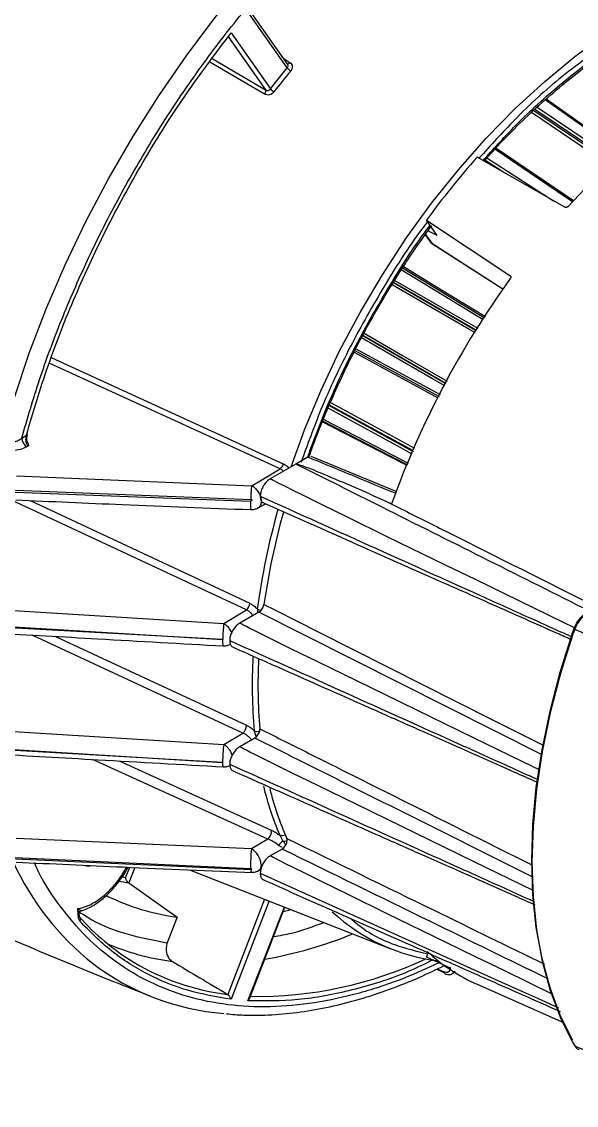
# Model space of a CAD drawing. Extents: x 16.7 to 113.1, y 4.5 to 84.5.
# Drawn here: x 83.589 to 85.933, y 5.49 to 10.069 of the extents above; entities that cross this region are included whole.
import ezdxf

# ---------------------------------------------------------------- set-up
doc = ezdxf.new("R2010")
doc.units = 0
doc.header["$MEASUREMENT"] = 0
doc.layers.add('OBJECT', color=7, linetype='CONTINUOUS')

msp = doc.modelspace()

# ---------------------------------------------------------------- linework, layer by layer
at = {"layer": 'OBJECT'}
for p, q in [((84.7113, 9.8739), (84.5449, 10.1107)), ((84.7137, 9.8877), (84.5516, 10.1183)), ((84.4593, 10.0086), (84.6194, 9.7809)), ((84.4734, 10.0217), (84.6398, 9.785)), ((84.6147, 9.763), (84.3833, 9.8988)), ((84.3939, 9.9132), (84.6194, 9.7809)), ((84.6941, 9.9156), (84.7223, 9.8968)), ((84.6398, 9.785), (84.7113, 9.8739)), ((86.1274, 9.5143), (85.805, 9.7419)), ((86.0709, 9.4639), (85.7429, 9.685)), ((85.7532, 9.6946), (86.0815, 9.4733)), ((86.0855, 9.4769), (85.7571, 9.6983)), ((85.921, 9.3122), (85.5921, 9.5343)), ((85.8848, 9.2856), (85.5133, 9.4966)), ((85.626, 9.4326), (85.5463, 9.4838)), ((85.2995, 9.2306), (85.6526, 8.9968)), ((85.3451, 9.1657), (85.2995, 9.2306)), ((85.2942, 9.1692), (85.3161, 9.138)), ((85.2951, 9.1705), (85.3217, 9.1328)), ((85.3451, 9.1657), (85.3059, 9.1853)), ((85.3217, 9.1328), (85.6227, 8.9404)), ((85.3245, 9.13), (85.6223, 8.9397)), ((85.5443, 8.8165), (85.198, 9.028)), ((85.6556, 8.9926), (85.6526, 8.9968)), ((85.1596, 8.9665), (85.5102, 8.7644)), ((85.5105, 8.7649), (85.1599, 8.9671)), ((85.0304, 8.7427), (85.3816, 8.5397)), ((85.3819, 8.5402), (85.0307, 8.7433)), ((84.9967, 8.6792), (85.3527, 8.4853)), ((84.6806, 8.1795), (83.7045, 8.6256)), ((83.7139, 8.6497), (84.6942, 8.2012)), ((84.8883, 8.4471), (85.2433, 8.2532)), ((85.2441, 8.2553), (84.8892, 8.4492)), ((84.8608, 8.382), (85.2198, 8.1972)), ((83.5891, 8.3097), (83.6085, 8.3213)), ((83.6146, 8.2899), (83.6169, 8.2772)), ((83.6169, 8.2772), (83.6104, 8.2734)), ((84.7476, 8.2001), (84.6393, 8.1376)), ((84.7978, 8.2291), (84.7476, 8.2001)), ((84.7978, 8.2291), (84.8038, 8.2314)), ((85.172, 8.0834), (84.8121, 8.2314)), ((84.5614, 8.1084), (84.6806, 8.1795)), ((83.5671, 8.1505), (84.5614, 8.1084)), ((83.5613, 8.0817), (84.556, 8.0435)), ((83.5631, 8.0892), (84.5582, 8.05)), ((84.5385, 7.5835), (83.5451, 8.048)), ((83.6246, 8.0459), (84.5536, 7.6114)), ((84.5859, 8.0135), (84.6196, 8.032)), ((85.1243, 8.045), (85.1521, 8.0325)), ((83.4745, 7.5858), (84.4433, 7.5267)), ((84.4433, 7.5267), (84.5385, 7.5835)), ((84.5917, 7.5747), (84.5103, 7.5278)), ((84.5847, 7.5864), (84.5855, 7.5747)), ((85.7886, 6.9707), (84.5917, 7.5747)), ((84.438, 7.4581), (83.4688, 7.5121)), ((83.4692, 7.517), (84.4381, 7.4588)), ((84.5233, 7.0632), (83.6328, 7.4772)), ((83.7316, 7.4716), (84.5386, 7.0966)), ((85.917, 7.4855), (85.9244, 7.5062)), ((85.926, 7.5013), (85.9186, 7.4809)), ((84.4717, 7.4402), (84.4684, 7.4378)), ((83.4741, 7.0743), (84.4433, 7.0154)), ((84.4433, 7.0154), (84.5233, 7.0632)), ((84.5718, 7.0729), (84.5795, 7.0446)), ((84.5741, 7.042), (84.5103, 7.0052)), ((83.4688, 6.9988), (84.438, 6.9391)), ((84.4381, 6.9385), (83.4692, 6.9944)), ((84.6294, 6.6153), (83.8886, 6.9516)), ((84.0001, 6.9453), (84.6435, 6.6534)), ((84.4686, 6.9266), (84.4702, 6.9275)), ((84.5594, 6.5735), (83.5655, 6.6177)), ((84.6294, 6.6153), (84.5594, 6.5735)), ((84.6793, 6.6316), (84.6927, 6.6069)), ((84.6892, 6.5731), (84.6393, 6.5443)), ((84.556, 6.4899), (83.5613, 6.5361)), ((84.558, 6.4856), (83.5631, 6.5307)), ((84.0276, 6.4509), (84.0451, 6.496)), ((84.0329, 6.4859), (84.038, 6.4963)), ((84.0669, 6.4951), (84.0416, 6.4299)), ((84.2978, 6.4856), (85.1492, 6.1517)), ((84.5861, 6.4799), (84.5993, 6.4872)), ((84.0007, 6.4369), (84.0409, 6.4304)), ((84.0276, 6.4509), (84.013, 6.4546)), ((84.0409, 6.4304), (84.0416, 6.4299)), ((84.0416, 6.4299), (84.246, 6.2851)), ((83.8292, 6.3097), (83.8261, 6.3211)), ((84.6154, 6.361), (84.4593, 5.9588)), ((84.6346, 6.3535), (84.4734, 5.9381)), ((84.5449, 5.9317), (84.6988, 6.3283)), ((84.5515, 5.9406), (84.7015, 6.3272)), ((83.8309, 6.3094), (83.8414, 6.3115)), ((84.246, 6.2851), (84.204, 6.1769)), ((84.6944, 6.309), (84.7279, 6.3169)), ((85.2995, 6.1155), (85.3067, 6.1341)), ((85.4011, 6.0697), (85.2995, 6.1155)), ((85.3428, 6.0656), (85.3734, 6.0518)), ((85.3448, 6.0665), (85.3728, 6.0537)), ((85.4081, 6.0471), (85.4217, 6.0541)), ((85.5136, 6.0014), (85.8792, 5.8396)), ((84.4592, 5.9589), (84.4593, 5.9588)), ((85.9186, 5.7541), (85.926, 5.7416))]:
    msp.add_line(p, q, dxfattribs=at)
at = {"layer": 'OBJECT', "flags": 128}
for points in [[(83.504, 8.2952), (83.5577, 8.4816), (83.6205, 8.6687), (83.6919, 8.8555), (83.7719, 9.0412), (83.8598, 9.225), (83.9554, 9.4059), (84.0582, 9.5832), (84.1677, 9.756), (84.2835, 9.9235), (84.4049, 10.085), (84.5314, 10.2396), (84.6624, 10.3867), (84.7973, 10.5256), (84.9356, 10.6556), (85.0764, 10.7762), (85.2193, 10.8868), (85.3634, 10.9868)], [(87.2502, 10.0688), (87.1332, 10.0577), (87.0127, 10.0338), (86.8894, 9.9971), (86.7642, 9.9478), (86.6377, 9.8864), (86.5109, 9.8132), (86.3845, 9.7286), (86.2592, 9.6333), (86.1359, 9.5276), (86.0154, 9.4124), (85.8984, 9.2884)], [(84.7275, 8.1885), (84.7841, 8.3441), (84.854, 8.512), (84.9325, 8.6779), (85.0191, 8.841), (85.1132, 9), (85.2142, 9.1541), (85.3215, 9.3023), (85.4344, 9.4435), (85.5521, 9.577), (85.674, 9.7018), (85.7993, 9.8172), (85.9271, 9.9225), (86.0567, 10.0169)], [(86.1239, 9.5112), (86.109, 9.5218), (85.8014, 9.7389)], [(85.7674, 9.708), (85.996, 9.5539), (86.0962, 9.4864)], [(85.9168, 9.3078), (85.8869, 9.328), (85.5881, 9.5299)], [(85.5922, 9.5344), (85.7631, 9.419), (85.9211, 9.3123)], [(85.5552, 9.4936), (85.7737, 9.3534), (85.8369, 9.3128)], [(85.3161, 9.138), (85.3181, 9.1357), (85.3217, 9.1328)], [(85.3245, 9.13), (85.324, 9.1304), (85.3217, 9.1328)], [(85.2023, 9.0347), (85.3636, 8.9363), (85.5487, 8.8232)], [(85.1655, 8.9762), (85.378, 8.8537), (85.5164, 8.7739)], [(85.5393, 8.8089), (85.4887, 8.8398), (85.193, 9.0204)], [(85.5044, 8.7555), (85.479, 8.7701), (85.1541, 8.9574)], [(85.0358, 8.7526), (85.1983, 8.6587), (85.3869, 8.5496)], [(85.3765, 8.5302), (85.3247, 8.5601), (85.0253, 8.7333)], [(85.3489, 8.4782), (85.3233, 8.4921), (84.9931, 8.6721)], [(85.0008, 8.6873), (85.2167, 8.5697), (85.357, 8.4933)], [(85.2386, 8.242), (85.191, 8.2679), (84.8835, 8.436)], [(84.894, 8.4602), (85.0629, 8.3679), (85.2488, 8.2664)], [(84.8635, 8.3891), (85.0866, 8.2743), (85.2227, 8.2042)], [(85.2181, 8.1933), (85.1983, 8.2035), (84.8592, 8.378)], [(83.6105, 8.327), (83.6112, 8.3263), (83.6121, 8.3251), (83.6124, 8.324), (83.6122, 8.3231), (83.6115, 8.3223), (83.6102, 8.3217), (83.6085, 8.3213)], [(85.9252, 7.5077), (85.879, 7.5302), (85.6305, 7.651), (85.5063, 7.7114), (85.3822, 7.7719), (85.134, 7.893), (84.9688, 7.9739), (84.8587, 8.028), (84.7853, 8.0641), (84.7364, 8.0883), (84.7039, 8.1045), (84.6822, 8.1153), (84.6678, 8.1226), (84.6582, 8.1275), (84.6518, 8.1308), (84.6476, 8.1329), (84.6447, 8.1344), (84.6429, 8.1354), (84.6417, 8.1361), (84.6408, 8.1366), (84.6403, 8.1369), (84.64, 8.1371), (84.6397, 8.1372), (84.6396, 8.1373), (84.6395, 8.1374), (84.6394, 8.1375), (84.6394, 8.1375), (84.6394, 8.1375), (84.6393, 8.1375), (84.6393, 8.1376), (84.6393, 8.1376), (84.6393, 8.1376), (84.6393, 8.1376), (84.6393, 8.1376)], [(84.6126, 7.607), (84.6585, 7.5838), (84.8421, 7.4912), (85.5763, 7.1207), (85.7957, 7.01)], [(85.7772, 6.9071), (85.75, 6.9203), (85.5015, 7.0411), (85.3773, 7.1016), (85.2531, 7.1621), (85.005, 7.2832), (84.8398, 7.3641), (84.7296, 7.4182), (84.6563, 7.4543), (84.6074, 7.4785), (84.5748, 7.4947), (84.5532, 7.5055), (84.5387, 7.5128), (84.5292, 7.5177), (84.5228, 7.5209), (84.5185, 7.5231), (84.5157, 7.5246), (84.5139, 7.5256), (84.5126, 7.5263), (84.5118, 7.5267), (84.5113, 7.5271), (84.5109, 7.5273), (84.5107, 7.5274), (84.5106, 7.5275), (84.5105, 7.5276), (84.5104, 7.5276), (84.5104, 7.5277), (84.5103, 7.5277), (84.5103, 7.5277), (84.5103, 7.5277), (84.5103, 7.5278), (84.5103, 7.5278), (84.5103, 7.5278), (84.5103, 7.5278)], [(85.917, 5.7659), (85.8649, 5.8714), (85.8218, 5.9863), (85.7881, 6.11), (85.7639, 6.2417), (85.7493, 6.3806), (85.7444, 6.5261), (85.7493, 6.6771), (85.7639, 6.8329), (85.7881, 6.9926), (85.8218, 7.1552), (85.8649, 7.3199), (85.917, 7.4855)], [(85.9186, 7.4809), (85.8663, 7.3145), (85.8231, 7.1492), (85.7892, 6.9859), (85.7649, 6.8256), (85.7502, 6.6691), (85.7453, 6.5174), (85.7502, 6.3714), (85.7649, 6.2319), (85.7892, 6.0996), (85.8231, 5.9755), (85.8663, 5.8601), (85.9186, 5.7541)], [(85.917, 7.4855), (85.9158, 7.4854), (85.915, 7.4851), (85.9146, 7.4847), (85.9146, 7.4841), (85.9151, 7.4834), (85.9159, 7.4826), (85.9171, 7.4817), (85.9186, 7.4809)], [(85.9244, 7.5062), (85.9232, 7.506), (85.9225, 7.5058), (85.9221, 7.5053), (85.9221, 7.5047), (85.9225, 7.5039), (85.9234, 7.5031), (85.9245, 7.5022), (85.926, 7.5013)], [(85.7533, 6.3962), (85.75, 6.3977), (85.5015, 6.5186), (85.3773, 6.579), (85.2531, 6.6395), (85.005, 6.7606), (84.8398, 6.8415), (84.7296, 6.8956), (84.6563, 6.9317), (84.6074, 6.9559), (84.5748, 6.9721), (84.5532, 6.9829), (84.5387, 6.9902), (84.5292, 6.9951), (84.5228, 6.9983), (84.5185, 7.0005), (84.5157, 7.002), (84.5139, 7.003), (84.5126, 7.0037), (84.5118, 7.0042), (84.5113, 7.0045), (84.5109, 7.0047), (84.5107, 7.0048), (84.5106, 7.0049), (84.5105, 7.005), (84.5104, 7.0051), (84.5104, 7.0051), (84.5103, 7.0051), (84.5103, 7.0051), (84.5103, 7.0052), (84.5103, 7.0052), (84.5103, 7.0052), (84.5103, 7.0052), (84.5103, 7.0052)], [(83.8848, 6.5026), (83.8727, 6.4995), (83.8559, 6.5026)], [(85.8337, 5.959), (85.6305, 6.0577), (85.5063, 6.1182), (85.3822, 6.1786), (85.134, 6.2998), (84.9688, 6.3807), (84.8587, 6.4347), (84.7853, 6.4709), (84.7364, 6.4951), (84.7039, 6.5112), (84.6822, 6.5221), (84.6678, 6.5293), (84.6582, 6.5342), (84.6518, 6.5375), (84.6476, 6.5397), (84.6447, 6.5412), (84.6429, 6.5422), (84.6417, 6.5428), (84.6408, 6.5433), (84.6403, 6.5436), (84.64, 6.5438), (84.6397, 6.544), (84.6396, 6.5441), (84.6395, 6.5441), (84.6394, 6.5442), (84.6394, 6.5442), (84.6394, 6.5443), (84.6393, 6.5443), (84.6393, 6.5443), (84.6393, 6.5443), (84.6393, 6.5443), (84.6393, 6.5443), (84.6393, 6.5443)], [(84.5969, 6.4708), (85.5733, 6.0305), (85.6709, 5.9864), (85.7686, 5.9424), (85.8583, 5.9019)], [(84.0731, 6.1295), (84.1364, 6.1136), (84.2254, 6.098)]]:
    msp.add_lwpolyline(points, dxfattribs=at)
at = {"layer": 'OBJECT'}
for centre, radius, start, end in [((84.7116, 9.9038), 0.0128, 268.8975, 326.8439), ((87.7603, 7.3486), 3.9396, 140.3805, 142.0304), ((84.7533, 9.9054), 0.0524, 216.8578, 238.2434), ((84.6003, 9.7762), 0.0196, 317.4257, 13.7178), ((84.687, 9.8254), 0.0621, 220.599, 238.5845), ((88.3117, 7.0281), 3.7316, 138.5845, 143.8264), ((85.3407, 9.1553), 0.03, 215.1007, 237.4179), ((88.7881, 6.7237), 3.8643, 144.1964, 160.2026), ((83.6359, 8.3127), 0.0469, 183.675, 237.0182), ((84.681, 8.0305), 0.1257, 174.0492, 190.6093), ((87.628, 7.177), 3.0708, 164.2994, 172.3378), ((87.6596, 7.1681), 3.0784, 164.378, 171.8038), ((84.5093, 7.6174), 0.0447, 310.7093, 352.2927), ((84.6043, 7.6299), 0.0477, 245.6373, 265.4639), ((84.956, 7.4528), 0.5179, 171.8052, 179.3436), ((84.4909, 7.4494), 0.0536, 170.6023, 199.4931), ((86.6763, 7.2683), 2.1135, 176.8361, 185.3046), ((86.6955, 7.2643), 2.1082, 176.9433, 184.9853), ((84.495, 7.0963), 0.0436, 310.4596, 0.2806), ((84.5852, 7.1063), 0.036, 248.2573, 285.0256), ((84.9589, 6.9415), 0.5209, 171.8491, 180.2729), ((84.4764, 6.9341), 0.0386, 173.4619, 200.9715), ((85.8929, 7.1481), 1.319, 193.4947, 203.0526), ((85.8911, 7.1387), 1.2917, 193.9007, 203.7652), ((84.6032, 6.6467), 0.0409, 309.788, 9.3725), ((84.7406, 6.5414), 0.0812, 126.1796, 144.3985), ((84.6889, 6.6588), 0.0288, 250.3887, 297.5958), ((84.6985, 6.6488), 0.0422, 262.0925, 286.3076), ((85.3162, 6.5014), 0.7602, 174.5567, 180.8672), ((84.5158, 6.4998), 0.0856, 5.0381, 59.4065), ((84.623, 7.0121), 1.1789, 204.761, 231.4044), ((84.3719, 7.2352), 0.9584, 243.7304, 262.4506), ((83.8254, 6.2764), 0.0121, 317.2011, 53.3296), ((84.5798, 6.9496), 0.9992, 221.606, 238.6827), ((85.444, 6.8946), 0.7992, 227.1854, 263.1464), ((84.3025, 7.9046), 1.824, 279.907, 292.0987), ((84.347, 7.0912), 0.9999, 246.6795, 254.1031), ((85.823, 6.6993), 0.7634, 227.0485, 246.09), ((84.5249, 6.9249), 1.0498, 232.6244, 265.5086), ((84.5813, 6.9627), 1.0112, 238.9948, 263.0664), ((84.5837, 7.6289), 1.6785, 269.0336, 295.1436), ((85.3812, 6.0539), 0.00839, 181.2409, 242.5004)]:
    msp.add_arc(centre, radius, start, end, dxfattribs=at)
msp.add_ellipse((185.4274, -48.0066), major_axis=(146.8845, -83.2202), ratio=0.022714, start_param=3.965241, end_param=3.967435, dxfattribs=at)
for points, knots in [([(83.5891, 8.3097), (83.613, 8.392), (83.6612, 8.5579), (83.7549, 8.8096), (83.865, 9.0637), (83.9924, 9.317), (84.1358, 9.5663), (84.2931, 9.8072), (84.4624, 10.0365), (84.6413, 10.2512), (84.8268, 10.4483), (85.0163, 10.6255), (85.207, 10.7831), (85.3353, 10.8713), (85.399, 10.9151)], [0, 0, 0, 0, 0.080321, 0.16194, 0.244772, 0.329378, 0.414487, 0.5, 0.585518, 0.670628, 0.755228, 0.838065, 0.919682, 1, 1, 1, 1]), ([(85.5389, 9.4821), (85.5815, 9.5297), (85.6824, 9.6423), (85.8503, 9.7949), (86.0357, 9.9401), (86.2208, 10.0589), (86.4058, 10.1537), (86.5912, 10.2226), (86.7621, 10.2644), (86.8659, 10.2683), (86.9114, 10.27)], [0, 0, 0, 0, 0.099341, 0.235057, 0.36757, 0.496648, 0.625716, 0.758229, 0.893954, 1, 1, 1, 1]), ([(85.5428, 9.4799), (85.5623, 9.5017), (85.6116, 9.5568), (85.6936, 9.6397), (85.7886, 9.7291), (85.8864, 9.8133), (85.9862, 9.8916), (86.0876, 9.9633), (86.19, 10.0281), (86.2928, 10.0854), (86.3955, 10.135), (86.4976, 10.1764), (86.5988, 10.2096), (86.6984, 10.2337), (86.779, 10.2479), (86.825, 10.2506), (86.8395, 10.2514)], [0, 0, 0, 0, 0.048236, 0.121324, 0.195512, 0.270523, 0.346155, 0.42226, 0.498735, 0.575511, 0.652555, 0.729865, 0.807474, 0.885454, 0.963926, 1, 1, 1, 1]), ([(83.6085, 8.3213), (83.6375, 8.4192), (83.6959, 8.6159), (83.8128, 8.9125), (83.95, 9.2064), (84.1077, 9.4924), (84.2815, 9.7672), (84.4096, 9.9371), (84.4734, 10.0217)], [0, 0, 0, 0, 0.165461, 0.332207, 0.5, 0.667784, 0.834534, 1, 1, 1, 1]), ([(84.7113, 9.8739), (84.7124, 9.8755), (84.7145, 9.8786), (84.7149, 9.8839), (84.7136, 9.888), (84.7115, 9.8908), (84.71, 9.892), (84.7092, 9.8927)], [0, 0, 0, 0, 0.24812, 0.499397, 0.73019, 0.860284, 1, 1, 1, 1]), ([(84.7223, 9.8968), (84.7249, 9.8946), (84.73, 9.8902), (84.7329, 9.8806), (84.7319, 9.8701), (84.7278, 9.8639), (84.7257, 9.8608)], [0, 0, 0, 0, 0.250088, 0.499956, 0.749358, 1, 1, 1, 1]), ([(85.9847, 9.9213), (85.9471, 9.8937), (85.8405, 9.8154), (85.6839, 9.6719), (85.5711, 9.5468), (85.5216, 9.4919)], [0, 0, 0, 0, 0.233943, 0.663952, 1, 1, 1, 1]), ([(84.6546, 9.7724), (84.652, 9.7696), (84.6466, 9.764), (84.6357, 9.7596), (84.6243, 9.7588), (84.618, 9.7616), (84.6147, 9.763)], [0, 0, 0, 0, 0.249981, 0.499781, 0.749125, 1, 1, 1, 1]), ([(84.6194, 9.7809), (84.6203, 9.7804), (84.622, 9.7794), (84.6256, 9.7786), (84.6303, 9.7787), (84.6358, 9.7807), (84.6385, 9.7836), (84.6398, 9.785)], [0, 0, 0, 0, 0.139821, 0.270034, 0.501057, 0.752076, 1, 1, 1, 1]), ([(85.8984, 9.2884), (85.8976, 9.2876), (85.896, 9.2861), (85.8927, 9.2848), (85.8894, 9.2843), (85.8867, 9.2847), (85.8853, 9.2854), (85.8848, 9.2856)], [0, 0, 0, 0, 0.219651, 0.439261, 0.659735, 0.880539, 1, 1, 1, 1]), ([(85.3042, 9.2239), (85.3003, 9.219), (85.2351, 9.1363), (85.1233, 8.9595), (84.9751, 8.6989), (84.8557, 8.4457), (84.7964, 8.2812), (84.7695, 8.2067)], [0, 0, 0, 0, 0.016382, 0.277138, 0.535641, 0.789754, 1, 1, 1, 1]), ([(84.7977, 8.2305), (84.8266, 8.3079), (84.8877, 8.4721), (85.0074, 8.7203), (85.1508, 8.9681), (85.2553, 9.132), (85.3143, 9.2069), (85.3153, 9.2081)], [0, 0, 0, 0, 0.2273388, 0.4821413, 0.7389794, 0.9958014, 1, 1, 1, 1]), ([(84.8038, 8.2314), (84.8071, 8.2409), (84.8253, 8.295), (84.8633, 8.3904), (84.9143, 8.5095), (84.9627, 8.6125), (85.0199, 8.7262), (85.0912, 8.8563), (85.1636, 8.9756), (85.2286, 9.0753), (85.2747, 9.1433), (85.3096, 9.1905), (85.3219, 9.2072)], [0, 0, 0, 0, 0.028157, 0.159026, 0.280838, 0.380701, 0.466441, 0.623275, 0.778623, 0.840633, 0.943537, 1, 1, 1, 1]), ([(85.6526, 8.9968), (85.6534, 8.9962), (85.6549, 8.9949), (85.656, 8.9921), (85.6561, 8.989), (85.6553, 8.9863), (85.6543, 8.9849), (85.654, 8.9844)], [0, 0, 0, 0, 0.219744, 0.439446, 0.659967, 0.880756, 1, 1, 1, 1]), ([(83.504, 8.2952), (83.507, 8.294), (83.5132, 8.2917), (83.5242, 8.29), (83.5361, 8.2898), (83.5521, 8.2918), (83.5713, 8.2977), (83.5832, 8.3057), (83.5891, 8.3097)], [0, 0, 0, 0, 0.1169065, 0.238658, 0.3663335, 0.5008519, 0.7502482, 1, 1, 1, 1]), ([(83.6085, 8.3213), (83.6073, 8.3173), (83.6048, 8.3093), (83.6052, 8.2983), (83.6072, 8.2901), (83.6098, 8.2846), (83.613, 8.2802), (83.6156, 8.2782), (83.6169, 8.2772)], [0, 0, 0, 0, 0.250064, 0.499105, 0.634955, 0.762997, 0.884268, 1, 1, 1, 1]), ([(83.6151, 8.2902), (83.6141, 8.2922), (83.6111, 8.298), (83.6099, 8.3101), (83.6115, 8.3189), (83.6123, 8.3234)], [0, 0, 0, 0, 0.208804, 0.598259, 1, 1, 1, 1]), ([(83.6104, 8.2734), (83.6016, 8.269), (83.5841, 8.2604), (83.5508, 8.2549), (83.5159, 8.2559), (83.4965, 8.263), (83.4867, 8.2665)], [0, 0, 0, 0, 0.250172, 0.500067, 0.749913, 1, 1, 1, 1]), ([(84.6942, 8.2012), (84.6935, 8.1991), (84.692, 8.1948), (84.6887, 8.1886), (84.6848, 8.1832), (84.682, 8.1808), (84.6806, 8.1795)], [0, 0, 0, 0, 0.245198, 0.500042, 0.75487, 1, 1, 1, 1]), ([(84.6942, 8.2012), (84.6998, 8.1982), (84.7085, 8.1936), (84.7149, 8.1854), (84.7171, 8.1825)], [0, 0, 0, 0, 0.6497056, 1, 1, 1, 1]), ([(84.7476, 8.2001), (84.7477, 8.2001), (84.748, 8.2003), (84.7489, 8.2004), (84.7519, 8.2001), (84.7626, 8.1974), (84.8019, 8.1837), (84.9257, 8.133), (85.0388, 8.0829), (85.1243, 8.045)], [0, 0, 0, 0, 0.000975, 0.002308, 0.005825, 0.020094, 0.076658, 0.30233, 1, 1, 1, 1]), ([(85.9609, 7.5924), (85.6781, 7.734), (85.2736, 7.9365), (84.8693, 8.1391), (84.7476, 8.2001)], [0, 0, 0, 0, 0.699038, 1, 1, 1, 1]), ([(85.169, 8.0762), (85.1147, 8.0985), (84.991, 8.1494), (84.8673, 8.2004), (84.7978, 8.2291)], [0, 0, 0, 0, 0.438001, 1, 1, 1, 1]), ([(84.6945, 8.1694), (84.6932, 8.1709), (84.6893, 8.1754), (84.6841, 8.1779), (84.6806, 8.1795)], [0, 0, 0, 0, 0.3285079, 1, 1, 1, 1]), ([(84.5582, 8.05), (84.5583, 8.0552), (84.5586, 8.0659), (84.5594, 8.0824), (84.5603, 8.0975), (84.561, 8.1048), (84.5614, 8.1084)], [0, 0, 0, 0, 0.243823, 0.5, 0.756179, 1, 1, 1, 1]), ([(84.5614, 8.1084), (84.5614, 8.1084), (84.5614, 8.1083), (84.5615, 8.1083), (84.5619, 8.1081), (84.5632, 8.1073), (84.5684, 8.1041), (84.5784, 8.0958), (84.5906, 8.08), (84.5993, 8.06), (84.6022, 8.0402), (84.5983, 8.0246), (84.5924, 8.0157), (84.5875, 8.0146), (84.587, 8.0145)], [0, 0, 0, 0, 0.000383, 0.00107, 0.00336, 0.011605, 0.042735, 0.163215, 0.327067, 0.490408, 0.655001, 0.820868, 0.981893, 1, 1, 1, 1]), ([(84.6393, 8.1376), (84.6349, 8.1346), (84.6258, 8.1283), (84.6132, 8.1132), (84.6033, 8.0954), (84.5978, 8.0781), (84.5972, 8.0683), (84.5969, 8.0641)], [0, 0, 0, 0, 0.19834, 0.412973, 0.627088, 0.843128, 1, 1, 1, 1]), ([(84.5969, 8.0641), (84.5973, 8.0593), (84.5982, 8.0493), (84.6037, 8.0396), (84.6095, 8.0372), (84.6117, 8.0364)], [0, 0, 0, 0, 0.367746, 0.765701, 1, 1, 1, 1]), ([(84.5969, 8.0641), (84.9224, 7.9173), (85.2805, 7.7559), (85.6709, 7.5797), (85.7687, 7.5357), (85.8494, 7.4988), (85.8987, 7.4773), (85.915, 7.4702)], [0, 0, 0, 0, 0.741058, 0.815164, 0.88927, 0.963376, 1, 1, 1, 1]), ([(83.5632, 8.0485), (83.7131, 8.0419), (84.0444, 8.0271), (84.376, 8.0143), (84.5575, 8.0073)], [0, 0, 0, 0, 0.452485, 1, 1, 1, 1]), ([(84.5582, 8.05), (84.5587, 8.0499), (84.5595, 8.0498), (84.5604, 8.0493), (84.5609, 8.0488), (84.5613, 8.0482), (84.5615, 8.0475), (84.5614, 8.0468), (84.561, 8.0459), (84.5602, 8.0449), (84.559, 8.0441), (84.5575, 8.0436), (84.5565, 8.0435), (84.556, 8.0435)], [0, 0, 0, 0, 0.133104, 0.191567, 0.248259, 0.311452, 0.370761, 0.432305, 0.501531, 0.620748, 0.7521, 0.8756, 1, 1, 1, 1]), ([(84.5575, 8.0073), (84.5602, 8.0074), (84.5654, 8.0075), (84.5733, 8.0089), (84.5807, 8.0111), (84.5851, 8.0132), (84.5874, 8.0143)], [0, 0, 0, 0, 0.267105, 0.513498, 0.752417, 1, 1, 1, 1]), ([(84.6113, 8.0357), (84.6787, 8.0058), (84.8053, 7.9496), (84.9826, 7.8711), (85.1347, 7.8036), (85.2615, 7.7474), (85.3659, 7.7011), (85.4634, 7.6579), (85.5709, 7.6102), (85.703, 7.5516), (85.8201, 7.4997), (85.8932, 7.4673), (85.9135, 7.4583)], [0, 0, 0, 0, 0.155617, 0.291855, 0.408708, 0.506171, 0.584243, 0.649202, 0.730485, 0.831841, 0.953265, 1, 1, 1, 1]), ([(85.1243, 8.045), (85.1396, 8.0373), (85.2163, 7.9988), (85.5009, 7.8562), (85.7701, 7.7212), (85.978, 7.617)], [0, 0, 0, 0, 0.0539192, 0.2695963, 1, 1, 1, 1]), ([(84.5536, 7.6114), (84.5593, 7.6083), (84.5705, 7.6021), (84.58, 7.5916), (84.5847, 7.5864)], [0, 0, 0, 0, 0.500461, 1, 1, 1, 1]), ([(84.5917, 7.5747), (84.5941, 7.5764), (84.5989, 7.5797), (84.6053, 7.5876), (84.6101, 7.5966), (84.6121, 7.6033), (84.6126, 7.6066), (84.6126, 7.607)], [0, 0, 0, 0, 0.242891, 0.4858, 0.728124, 0.969548, 1, 1, 1, 1]), ([(84.5654, 7.5596), (84.5653, 7.5598), (84.5633, 7.5637), (84.5577, 7.5702), (84.5488, 7.5784), (84.542, 7.5818), (84.5385, 7.5835)], [0, 0, 0, 0, 0.02083, 0.343816, 0.66693, 1, 1, 1, 1]), ([(85.9244, 7.5062), (85.9286, 7.5153), (85.9371, 7.5337), (85.9572, 7.5578), (85.9741, 7.5721), (85.9834, 7.5778), (85.9854, 7.579)], [0, 0, 0, 0, 0.3048188, 0.6095293, 0.915797, 1, 1, 1, 1]), ([(85.9925, 7.5819), (85.9844, 7.5763), (85.9682, 7.5651), (85.9456, 7.5391), (85.9322, 7.5167), (85.927, 7.5038), (85.926, 7.5013)], [0, 0, 0, 0, 0.30705, 0.614016, 0.922363, 1, 1, 1, 1]), ([(84.4433, 7.5267), (84.4462, 7.5247), (84.4518, 7.521), (84.4596, 7.5131), (84.4662, 7.5044), (84.4719, 7.4952), (84.474, 7.4888), (84.4751, 7.4857)], [0, 0, 0, 0, 0.2176465, 0.4258116, 0.6244763, 0.8136345, 1, 1, 1, 1]), ([(84.5103, 7.5278), (84.5059, 7.5248), (84.4967, 7.5185), (84.4842, 7.5034), (84.4743, 7.4856), (84.4687, 7.4683), (84.4681, 7.4584), (84.4679, 7.4543)], [0, 0, 0, 0, 0.19834, 0.412972, 0.627088, 0.843128, 1, 1, 1, 1]), ([(83.4711, 7.4864), (83.6173, 7.4781), (83.9404, 7.4597), (84.2635, 7.4415), (84.4404, 7.4315)], [0, 0, 0, 0, 0.452487, 1, 1, 1, 1]), ([(86.5131, 7.2307), (86.4603, 7.2551), (86.2645, 7.3452), (86.0689, 7.4354), (85.926, 7.5013)], [0, 0, 0, 0, 0.269854, 1, 1, 1, 1]), ([(84.4381, 7.4588), (84.4381, 7.4588), (84.4382, 7.4587), (84.4383, 7.4587), (84.4384, 7.4586), (84.4385, 7.4586), (84.4385, 7.4585), (84.4385, 7.4585), (84.4385, 7.4584), (84.4385, 7.4583), (84.4384, 7.4582), (84.4383, 7.4582), (84.4382, 7.4581), (84.4381, 7.4581), (84.438, 7.4581)], [0, 0, 0, 0, 0.156108, 0.22009, 0.277027, 0.329475, 0.381608, 0.436318, 0.497329, 0.61508, 0.669958, 0.725281, 0.84818, 1, 1, 1, 1]), ([(84.4399, 7.4318), (84.4421, 7.4316), (84.4464, 7.4313), (84.454, 7.4324), (84.4616, 7.4345), (84.4661, 7.4366), (84.4685, 7.4378)], [0, 0, 0, 0, 0.2605219, 0.5034225, 0.7439884, 1, 1, 1, 1]), ([(84.4679, 7.4543), (84.4683, 7.4495), (84.4692, 7.4394), (84.4747, 7.4297), (84.4805, 7.4274), (84.4826, 7.4266)], [0, 0, 0, 0, 0.367745, 0.765702, 1, 1, 1, 1]), ([(84.4679, 7.4543), (84.7934, 7.3075), (85.1515, 7.1461), (85.5419, 6.9699), (85.6397, 6.9259), (85.7152, 6.8914), (85.7591, 6.8722), (85.7701, 6.8674)], [0, 0, 0, 0, 0.749993, 0.824993, 0.899992, 0.974992, 1, 1, 1, 1]), ([(84.4822, 7.4258), (84.547, 7.3972), (84.6683, 7.3433), (84.8383, 7.268), (84.9842, 7.2033), (85.1058, 7.1494), (85.2059, 7.105), (85.2992, 7.0636), (85.4023, 7.0179), (85.5288, 6.9617), (85.6505, 6.9083), (85.7321, 6.8711), (85.7645, 6.8575), (85.768, 6.856)], [0, 0, 0, 0, 0.151126, 0.283428, 0.396905, 0.491554, 0.567374, 0.630455, 0.709388, 0.807817, 0.925739, 0.992007, 1, 1, 1, 1]), ([(81.2413, 7.2661), (81.3646, 7.203), (81.6832, 7.04), (82.2028, 6.7901), (82.7986, 6.5148), (83.399, 6.2527), (83.8434, 6.0653), (84.0888, 5.9691), (84.1316, 5.9523)], [0, 0, 0, 0, 0.130616, 0.337271, 0.543813, 0.750208, 0.956422, 1, 1, 1, 1]), ([(84.5617, 7.0323), (84.5584, 7.0363), (84.5531, 7.0428), (84.5432, 7.0515), (84.5337, 7.0583), (84.5266, 7.0616), (84.5233, 7.0632)], [0, 0, 0, 0, 0.307389, 0.4994, 0.766202, 1, 1, 1, 1]), ([(84.5386, 7.0966), (84.5444, 7.0935), (84.5559, 7.0874), (84.5665, 7.0777), (84.5718, 7.0729)], [0, 0, 0, 0, 0.500843, 1, 1, 1, 1]), ([(84.5741, 7.042), (84.5765, 7.0436), (84.5813, 7.047), (84.5877, 7.0549), (84.5925, 7.0639), (84.5953, 7.0732), (84.5953, 7.0785), (84.5953, 7.0811)], [0, 0, 0, 0, 0.203183, 0.406387, 0.609063, 0.81092, 1, 1, 1, 1]), ([(84.5953, 7.0811), (84.6106, 7.0734), (84.6873, 7.035), (85.0096, 6.8737), (85.3778, 6.6895), (85.6846, 6.5361), (85.7458, 6.5055)], [0, 0, 0, 0, 0.040022, 0.20011, 0.840462, 1, 1, 1, 1]), ([(84.4433, 7.0154), (84.4465, 7.0132), (84.4528, 7.0089), (84.4612, 6.9999), (84.4679, 6.9904), (84.474, 6.9795), (84.4762, 6.9719), (84.4775, 6.9675)], [0, 0, 0, 0, 0.216658, 0.417707, 0.603147, 0.772945, 1, 1, 1, 1]), ([(85.7493, 6.4537), (85.4793, 6.5888), (85.0875, 6.7849), (84.6958, 6.981), (84.5741, 7.042)], [0, 0, 0, 0, 0.689202, 1, 1, 1, 1]), ([(83.4715, 6.9754), (83.6176, 6.9671), (83.9406, 6.9486), (84.2635, 6.9303), (84.4404, 6.9203)], [0, 0, 0, 0, 0.452469, 1, 1, 1, 1]), ([(84.5103, 7.0052), (84.5059, 7.0022), (84.4967, 6.9959), (84.4842, 6.9808), (84.4743, 6.963), (84.4687, 6.9457), (84.4681, 6.9359), (84.4679, 6.9317)], [0, 0, 0, 0, 0.198339, 0.412971, 0.627086, 0.843128, 1, 1, 1, 1]), ([(84.438, 6.9391), (84.4381, 6.9391), (84.4382, 6.939), (84.4383, 6.939), (84.4384, 6.9389), (84.4385, 6.9389), (84.4385, 6.9388), (84.4385, 6.9387), (84.4385, 6.9387), (84.4385, 6.9386), (84.4384, 6.9386), (84.4384, 6.9385), (84.4382, 6.9385), (84.4381, 6.9385), (84.4381, 6.9385)], [0, 0, 0, 0, 0.148468, 0.270231, 0.325884, 0.381013, 0.499286, 0.560363, 0.61485, 0.666487, 0.719001, 0.776021, 0.840631, 1, 1, 1, 1]), ([(84.4401, 6.9204), (84.4421, 6.9203), (84.4461, 6.9201), (84.4536, 6.9212), (84.4614, 6.9232), (84.4662, 6.9255), (84.4688, 6.9267)], [0, 0, 0, 0, 0.23713, 0.469766, 0.717907, 1, 1, 1, 1]), ([(84.4679, 6.9317), (84.4683, 6.9269), (84.4692, 6.9169), (84.4747, 6.9071), (84.4805, 6.9048), (84.4826, 6.904)], [0, 0, 0, 0, 0.367746, 0.765697, 1, 1, 1, 1]), ([(84.4679, 6.9317), (84.7934, 6.7849), (85.1515, 6.6235), (85.5419, 6.4473), (85.6397, 6.4033), (85.7108, 6.3707), (85.7503, 6.3535), (85.7569, 6.3506)], [0, 0, 0, 0, 0.757612, 0.833373, 0.909135, 0.984896, 1, 1, 1, 1]), ([(84.4822, 6.9033), (84.547, 6.8745), (84.6685, 6.8207), (84.8386, 6.7453), (84.9846, 6.6806), (85.1063, 6.6266), (85.2064, 6.5822), (85.2998, 6.5408), (85.403, 6.495), (85.5297, 6.4388), (85.6506, 6.3852), (85.7293, 6.3504), (85.7573, 6.3379)], [0, 0, 0, 0, 0.152498, 0.286002, 0.400509, 0.496017, 0.572526, 0.63618, 0.715829, 0.815152, 0.934144, 1, 1, 1, 1]), ([(84.6435, 6.6534), (84.6495, 6.6504), (84.6615, 6.6445), (84.6733, 6.6359), (84.6793, 6.6316)], [0, 0, 0, 0, 0.502301, 1, 1, 1, 1]), ([(84.6746, 6.5887), (84.6675, 6.5938), (84.6567, 6.6016), (84.6407, 6.6104), (84.6331, 6.6137), (84.6294, 6.6153)], [0, 0, 0, 0, 0.4980807, 0.7579403, 1, 1, 1, 1]), ([(84.6892, 6.5731), (84.6916, 6.5747), (84.6964, 6.5781), (84.7028, 6.586), (84.7076, 6.5951), (84.7103, 6.6044), (84.7108, 6.6125), (84.7095, 6.6164), (84.7089, 6.6182)], [0, 0, 0, 0, 0.173467, 0.346959, 0.519882, 0.69192, 0.863321, 1, 1, 1, 1]), ([(84.6927, 6.6069), (84.6934, 6.6061), (84.6946, 6.6048), (84.6963, 6.6026), (84.6983, 6.5998), (84.7014, 6.5957), (84.7036, 6.5926), (84.7049, 6.5907)], [0, 0, 0, 0, 0.142166, 0.23015, 0.377303, 0.633281, 1, 1, 1, 1]), ([(84.7089, 6.6182), (84.9173, 6.5164), (85.2805, 6.339), (85.6441, 6.162), (85.7991, 6.0866)], [0, 0, 0, 0, 0.573959, 1, 1, 1, 1]), ([(84.6914, 6.5791), (84.6891, 6.5801), (84.6838, 6.5826), (84.678, 6.5864), (84.6746, 6.5887)], [0, 0, 0, 0, 0.419793, 1, 1, 1, 1]), ([(85.8132, 6.0246), (85.6475, 6.1053), (85.2726, 6.2879), (84.8982, 6.4709), (84.6892, 6.5731)], [0, 0, 0, 0, 0.441695, 1, 1, 1, 1]), ([(83.5647, 6.5178), (83.7155, 6.5108), (84.049, 6.4953), (84.3827, 6.4818), (84.5654, 6.4745)], [0, 0, 0, 0, 0.452447, 1, 1, 1, 1]), ([(85.3512, 6.0922), (85.3033, 6.07), (85.1904, 6.0176), (85.0146, 5.9609), (84.8243, 5.9191), (84.6381, 5.9024), (84.4584, 5.9111), (84.2886, 5.9457), (84.1308, 6.006), (83.9873, 6.091), (83.8596, 6.1985), (83.7506, 6.328), (83.6786, 6.4339), (83.6483, 6.5017), (83.6427, 6.5142)], [0, 0, 0, 0, 0.0656176, 0.1545043, 0.2447242, 0.3368946, 0.4296199, 0.5227883, 0.6159628, 0.7086881, 0.8008526, 0.8910784, 0.979962, 1, 1, 1, 1]), ([(84.6011, 6.5073), (84.6005, 6.5019), (84.5994, 6.4912), (84.5939, 6.4829), (84.5892, 6.4818), (84.5889, 6.4817)], [0, 0, 0, 0, 0.483947, 0.9642, 1, 1, 1, 1]), ([(84.6393, 6.5443), (84.6349, 6.5413), (84.6258, 6.5351), (84.6132, 6.52), (84.6033, 6.5021), (84.5978, 6.4849), (84.5972, 6.475), (84.5969, 6.4708)], [0, 0, 0, 0, 0.19834, 0.412974, 0.627091, 0.843128, 1, 1, 1, 1]), ([(83.8261, 6.3211), (83.8405, 6.3245), (83.8697, 6.3314), (83.9161, 6.3589), (83.9607, 6.3973), (84.001, 6.444), (84.022, 6.4794), (84.0323, 6.4965)], [0, 0, 0, 0, 0.199997, 0.405799, 0.611601, 0.811598, 1, 1, 1, 1]), ([(83.8409, 6.3123), (83.8492, 6.315), (83.8698, 6.3217), (83.9041, 6.3419), (83.9393, 6.369), (83.969, 6.3983), (83.9934, 6.4269), (84.0145, 6.4555), (84.0271, 6.4764), (84.0329, 6.4859)], [0, 0, 0, 0, 0.1161835, 0.2894012, 0.4830681, 0.6287794, 0.7467141, 0.8839282, 1, 1, 1, 1]), ([(84.558, 6.4856), (84.5586, 6.4856), (84.5594, 6.4856), (84.5603, 6.4859), (84.5608, 6.4861), (84.5612, 6.4865), (84.5614, 6.4869), (84.5614, 6.4874), (84.5611, 6.488), (84.5603, 6.4887), (84.559, 6.4893), (84.5576, 6.4897), (84.5565, 6.4898), (84.556, 6.4899)], [0, 0, 0, 0, 0.1357382, 0.1945999, 0.250836, 0.311594, 0.3751405, 0.4380521, 0.5008882, 0.6198025, 0.7509404, 0.873702, 1, 1, 1, 1]), ([(84.5594, 6.4754), (84.5593, 6.4752), (84.5589, 6.4746), (84.5584, 6.4783), (84.5581, 6.4833), (84.558, 6.4856)], [0, 0, 0, 0, 0.1646404, 0.6251929, 1, 1, 1, 1]), ([(84.5588, 6.4747), (84.5608, 6.4747), (84.5648, 6.4747), (84.5727, 6.4758), (84.5813, 6.4779), (84.5865, 6.4804), (84.5894, 6.4817)], [0, 0, 0, 0, 0.2107948, 0.4311225, 0.686935, 1, 1, 1, 1]), ([(84.5969, 6.4708), (84.5973, 6.466), (84.5982, 6.456), (84.6037, 6.4463), (84.6095, 6.444), (84.6117, 6.4431)], [0, 0, 0, 0, 0.367744, 0.765702, 1, 1, 1, 1]), ([(84.0409, 6.4304), (84.0402, 6.4309), (84.0387, 6.4321), (84.0364, 6.4344), (84.0341, 6.4372), (84.0317, 6.4408), (84.0292, 6.4456), (84.0282, 6.449), (84.0276, 6.4509)], [0, 0, 0, 0, 0.107056, 0.22422, 0.354623, 0.500521, 0.704582, 1, 1, 1, 1]), ([(84.6113, 6.4424), (84.6793, 6.4122), (84.8069, 6.3557), (84.9856, 6.2764), (85.139, 6.2085), (85.2669, 6.1517), (85.3721, 6.1051), (85.4704, 6.0615), (85.5788, 6.0134), (85.712, 5.9544), (85.8103, 5.9108), (85.8642, 5.8869), (85.8649, 5.8866)], [0, 0, 0, 0, 0.162974, 0.305651, 0.428024, 0.53009, 0.611847, 0.679873, 0.764999, 0.871143, 0.9983, 1, 1, 1, 1]), ([(83.8343, 6.2682), (83.8324, 6.2715), (83.8286, 6.2782), (83.8272, 6.2973), (83.8266, 6.3116), (83.8261, 6.3211)], [0, 0, 0, 0, 0.250394, 0.500241, 1, 1, 1, 1]), ([(83.8261, 6.3211), (83.8313, 6.3178), (83.8382, 6.3134), (83.8414, 6.3114), (83.8412, 6.3115), (83.8412, 6.3116)], [0, 0, 0, 0, 0.726111, 0.949839, 1, 1, 1, 1]), ([(83.8326, 6.2861), (83.8329, 6.2899), (83.8332, 6.2959), (83.8303, 6.306), (83.8292, 6.3097)], [0, 0, 0, 0, 0.63322, 1, 1, 1, 1]), ([(83.8327, 6.3069), (83.85, 6.2958), (83.9133, 6.2548), (84.0365, 6.2084), (84.1482, 6.1873), (84.204, 6.1769)], [0, 0, 0, 0, 0.157877, 0.579995, 1, 1, 1, 1]), ([(84.9808, 6.2786), (84.9873, 6.2728), (85.0417, 6.2248), (85.1473, 6.1677), (85.258, 6.1418), (85.3054, 6.1307)], [0, 0, 0, 0, 0.071647, 0.602124, 1, 1, 1, 1]), ([(84.4734, 5.9381), (84.4115, 5.9486), (84.2873, 5.9697), (84.1189, 6.0403), (83.9646, 6.1363), (83.8777, 6.2243), (83.8343, 6.2682)], [0, 0, 0, 0, 0.249279, 0.5, 0.750722, 1, 1, 1, 1]), ([(84.867, 6.2623), (84.8207, 6.2449), (84.7478, 6.2174), (84.6782, 6.2062), (84.6529, 6.2021)], [0, 0, 0, 0, 0.636027, 1, 1, 1, 1]), ([(84.204, 6.1769), (84.202, 6.1704), (84.1982, 6.1576), (84.1994, 6.1369), (84.2056, 6.1183), (84.215, 6.1051), (84.2225, 6.0999), (84.2254, 6.098)], [0, 0, 0, 0, 0.217189, 0.434377, 0.651642, 0.868924, 1, 1, 1, 1]), ([(85.329, 6.105), (85.2935, 6.0878), (85.1769, 6.0313), (84.9846, 5.9737), (84.7564, 5.9292), (84.6149, 5.9309), (84.5449, 5.9317)], [0, 0, 0, 0, 0.129239, 0.424179, 0.715043, 1, 1, 1, 1]), ([(84.4539, 5.8769), (84.4785, 5.8747), (84.541, 5.8691), (84.6456, 5.8716), (84.7666, 5.8831), (84.8903, 5.9052), (85.0161, 5.9371), (85.1434, 5.9792), (85.263, 6.0264), (85.3402, 6.0639), (85.3744, 6.0805)], [0, 0, 0, 0, 0.086439, 0.220599, 0.354954, 0.489447, 0.624018, 0.758615, 0.893191, 1, 1, 1, 1]), ([(85.4001, 6.0736), (85.3998, 6.0695), (85.3992, 6.0611), (85.3931, 6.0533), (85.3841, 6.0501), (85.3766, 6.0525), (85.3728, 6.0537)], [0, 0, 0, 0, 0.2505042, 0.50008, 0.7500058, 1, 1, 1, 1]), ([(85.3773, 6.0464), (85.38, 6.0454), (85.3854, 6.0434), (85.3935, 6.0425), (85.4013, 6.0431), (85.4059, 6.0451), (85.4081, 6.046)], [0, 0, 0, 0, 0.243754, 0.492751, 0.745979, 1, 1, 1, 1]), ([(85.418, 6.0569), (85.418, 6.0567), (85.4166, 6.0525), (85.4134, 6.0481), (85.4088, 6.0469), (85.4077, 6.0467)], [0, 0, 0, 0, 0.030169, 0.782905, 1, 1, 1, 1]), ([(84.4734, 5.9381), (84.4729, 5.9398), (84.4718, 5.9432), (84.4692, 5.9481), (84.4664, 5.9521), (84.464, 5.9549), (84.4616, 5.9573), (84.4601, 5.9583), (84.4593, 5.9588)], [0, 0, 0, 0, 0.249631, 0.49934, 0.644998, 0.775045, 0.892156, 1, 1, 1, 1]), ([(84.5449, 5.9317), (84.5465, 5.9332), (84.5493, 5.936), (84.5507, 5.9392), (84.5514, 5.9406)], [0, 0, 0, 0, 0.54361, 1, 1, 1, 1]), ([(85.926, 5.7416), (85.9757, 5.7203), (86.1714, 5.6364), (86.3671, 5.5526), (86.5131, 5.49)], [0, 0, 0, 0, 0.2540305, 1, 1, 1, 1]), ([(85.926, 5.7416), (85.9303, 5.7354), (85.9353, 5.7282), (85.9435, 5.7266), (85.9447, 5.7264)], [0, 0, 0, 0, 0.855642, 1, 1, 1, 1])]:
    msp.add_open_spline(points, degree=3, knots=knots, dxfattribs=at)

doc.saveas('drawing.dxf')
